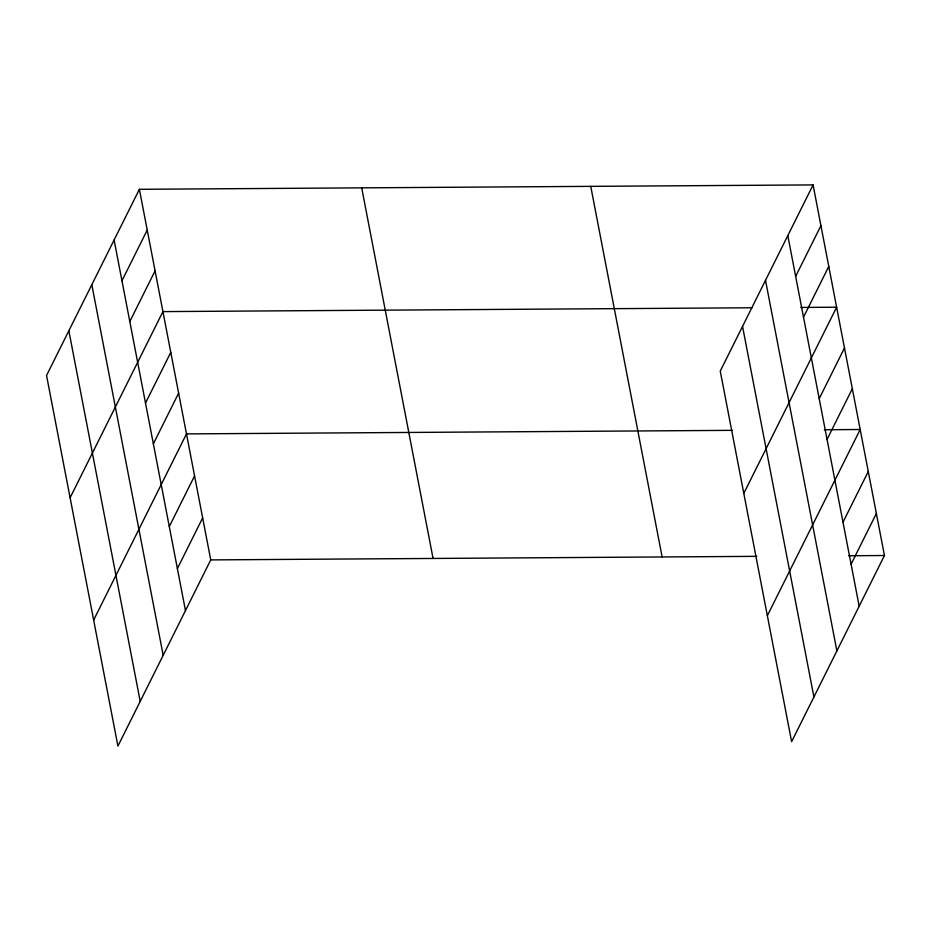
<?xml version="1.0" encoding="UTF-8"?>
<svg xmlns="http://www.w3.org/2000/svg" width="931" height="931" viewBox="0 0 931 931"><rect width="100%" height="100%" fill="white"/><g stroke="black" fill="none" stroke-linecap="round" stroke-linejoin="round"><path stroke-width="1.4" d="M139.382 189.307L46.55 375.484L117.923 746.092L210.743 559.903L139.382 189.307L813.077 184.908L884.45 555.516L791.618 741.693L720.257 371.097L813.077 184.908M121.949 280.766L147.226 230.073M129.805 321.532L155.081 270.84M70.104 497.782L162.925 311.606L752.004 307.765M145.504 403.065L170.78 352.372M153.359 443.831L178.636 393.138M93.659 620.081L186.479 433.904L732.534 430.343M169.291 526.597L194.567 475.904M177.379 568.597L202.655 517.904M795.656 276.367L820.933 225.674M803.511 317.134L828.788 266.441M743.811 493.395L836.632 307.207L800.776 307.439M819.21 398.666L844.487 347.973M827.054 439.432L852.331 388.739M767.353 615.694L860.186 429.505L824.331 429.75M842.997 522.21L868.274 471.517M851.085 564.209L876.362 513.516M210.743 559.903L756.798 556.342M848.595 555.749L884.45 555.516M787.801 235.601L859.173 606.209M765.515 280.312L836.888 650.92M742.542 326.385L813.915 696.982M590.754 186.363L662.127 556.959M361.705 187.853L433.066 558.46M114.106 240L185.467 610.596M91.808 284.711L163.181 655.308M68.847 330.773L140.209 701.38"/></g></svg>
